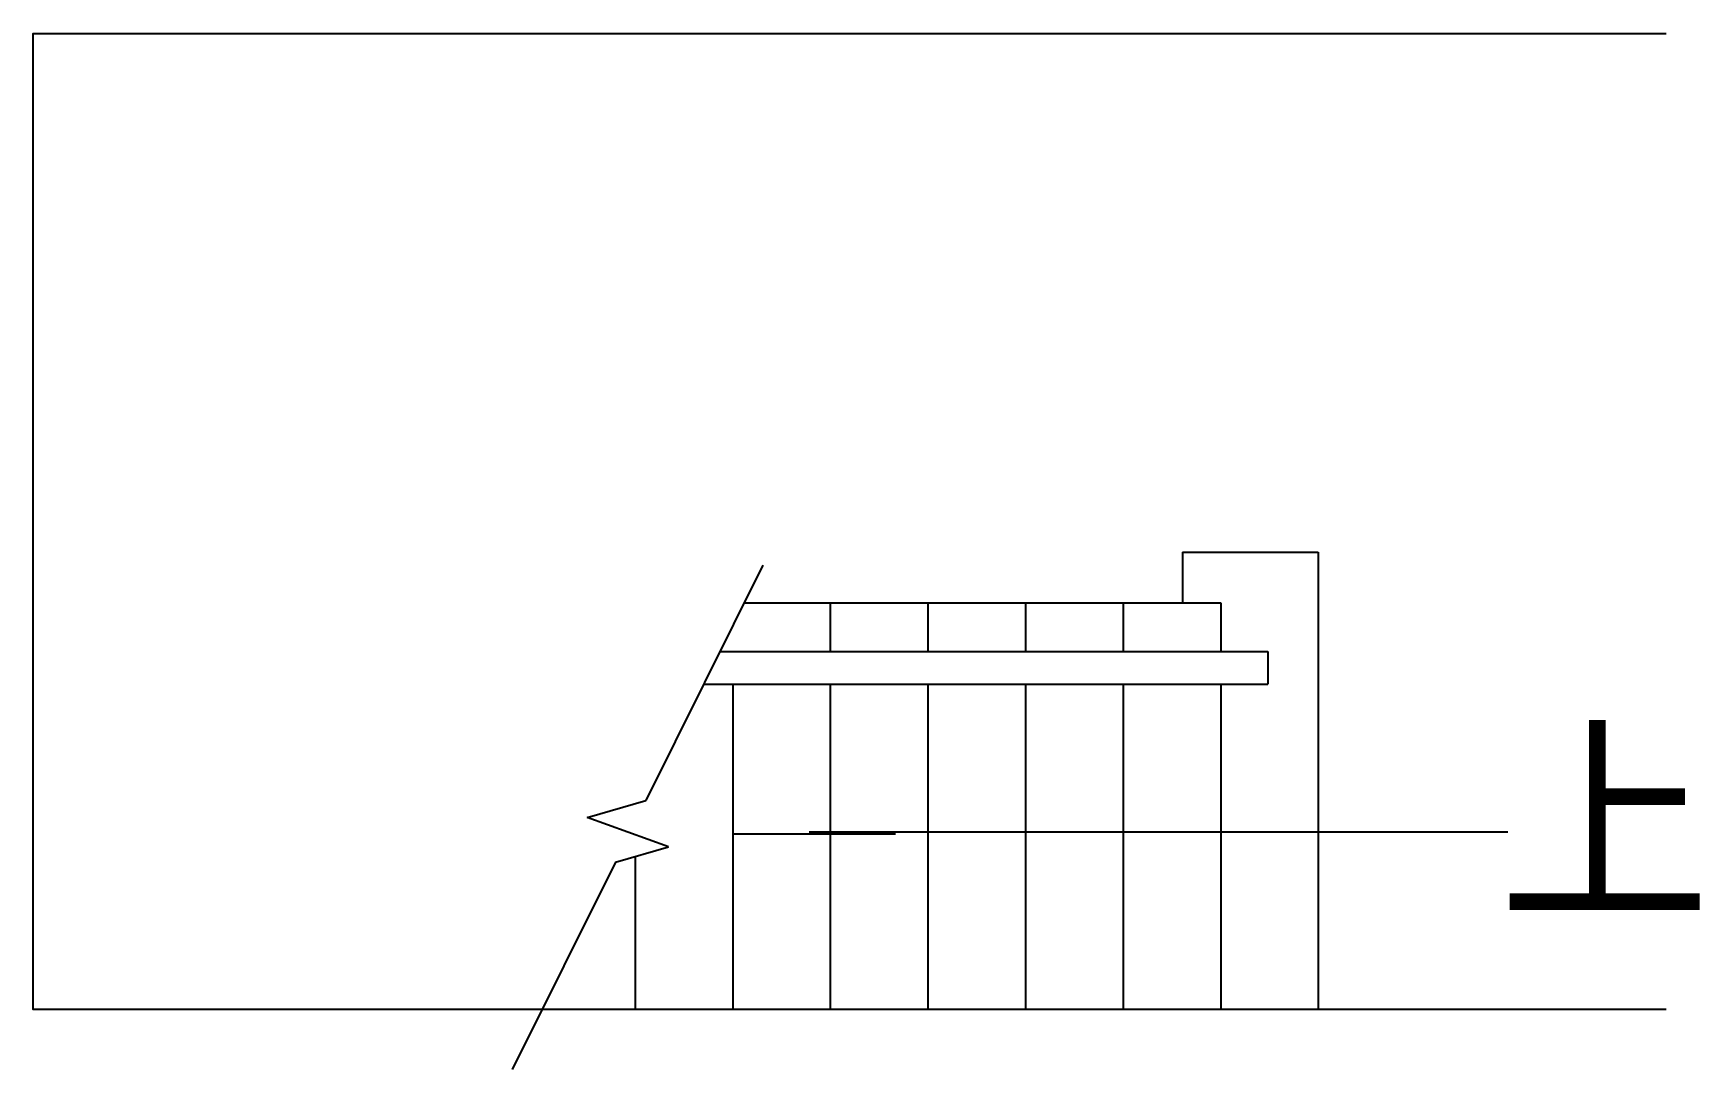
# Model space of a CAD drawing. Header units: metres. Extents: x 13201.1 to 13221.6, y 18624 to 18636.7.
import ezdxf

# ---------------------------------------------------------------- set-up
doc = ezdxf.new("R2010")
doc.units = ezdxf.units.M
doc.layers.add('PUB_DIM', color=90, linetype='Continuous')
doc.layers.add('PUB_TEXT', color=7, linetype='Continuous')

msp = doc.modelspace()

# ---------------------------------------------------------------- linework, layer by layer
msp.add_lwpolyline([(13221.21, 18624.73), (13201.13, 18624.73), (13201.13, 18636.73), (13221.21, 18636.73)])
at = {"layer": 'PUB_DIM'}
for p, q in [((13215.26, 18630.35), (13216.93, 18630.35)), ((13215.26, 18630.35), (13215.26, 18629.73)), ((13216.93, 18630.35), (13216.93, 18624.73)), ((13210.1, 18630.19), (13208.66, 18627.3)), ((13209.87, 18629.73), (13215.73, 18629.73)), ((13210.93, 18629.73), (13210.93, 18629.13)), ((13212.13, 18629.73), (13212.13, 18629.13)), ((13213.33, 18629.73), (13213.33, 18629.13)), ((13214.53, 18629.73), (13214.53, 18629.13)), ((13215.73, 18629.73), (13215.73, 18629.13)), ((13209.57, 18629.13), (13216.31, 18629.13)), ((13216.31, 18629.13), (13216.31, 18628.73)), ((13209.37, 18628.73), (13216.31, 18628.73)), ((13209.73, 18628.73), (13209.73, 18624.73)), ((13210.93, 18628.73), (13210.93, 18624.73)), ((13212.13, 18628.73), (13212.13, 18624.73)), ((13213.33, 18628.73), (13213.33, 18624.73)), ((13214.53, 18628.73), (13214.53, 18624.73)), ((13215.73, 18628.73), (13215.73, 18624.73)), ((13207.94, 18627.09), (13208.66, 18627.3)), ((13208.94, 18626.73), (13207.94, 18627.09)), ((13208.29, 18626.54), (13208.94, 18626.73)), ((13208.29, 18626.54), (13207.02, 18623.99)), ((13208.53, 18626.61), (13208.53, 18624.73))]:
    msp.add_line(p, q, dxfattribs=at)
for points in [[(13209.73, 18626.89), (13211.73, 18626.89)], [(13219.26, 18626.91), (13210.67, 18626.91)]]:
    msp.add_lwpolyline(points, dxfattribs=at)

# ---------------------------------------------------------------- texts
at = {"layer": 'PUB_TEXT'}
msp.add_text('上', height=2, dxfattribs=at).set_placement((13219.15, 18626.04))

doc.saveas('drawing.dxf')
